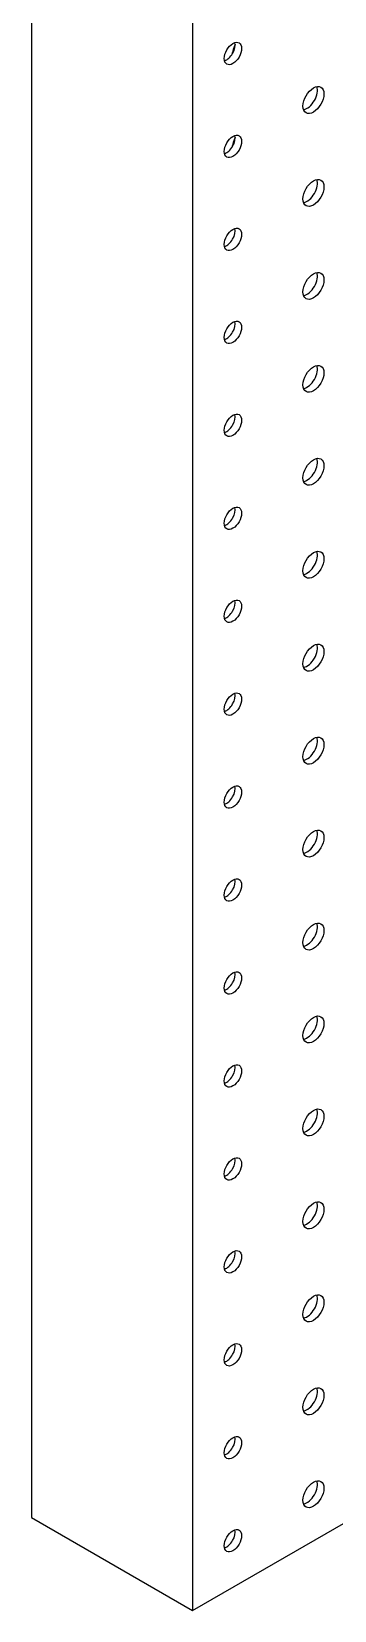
# Model space of a CAD drawing. Header units: millimetres. Extents: x -116965 to 323937, y 291661 to 566926.
# Drawn here: x -11095.8 to -11057.8, y 325880.6 to 326078.7 of the extents above; entities that cross this region are included whole.
import ezdxf

# ---------------------------------------------------------------- set-up
doc = ezdxf.new("R2010")
doc.units = ezdxf.units.MM
doc.layers.add('ALPHA', color=255, linetype='Continuous')

msp = doc.modelspace()

# ---------------------------------------------------------------- linework, layer by layer
at = {"layer": 'ALPHA'}
for p, q in [((-11095.787714, 326358.821732), (-11095.787714, 325892.252257)), ((-11075.584663, 326347.157495), (-11075.584663, 325880.58802)), ((-11095.787714, 325892.252257), (-11075.584663, 325880.58802)), ((-11075.584663, 325880.58802), (-11056.391764, 325891.669045))]:
    msp.add_line(p, q, dxfattribs=at)
for centre, major_axis, start_param, end_param in [((-11070.5339, 326075.963988), (0.771429, 1.336153), 2.3561944902, 8.6393797974), ((-11071.342022, 326076.430557), (0.771429, 1.336153), 3.692878252, 5.7318997087), ((-11068.311564, 326076.547199), (1.714286, 2.96923), 1.7131841513, 2.1259505095), ((-11060.432374, 326070.131869), (0.928571, 1.608333), 2.3561944902, 8.6393797974), ((-11061.240497, 326070.598439), (0.928571, 1.608333), 3.5917893435, 5.8329886172), ((-11070.5339, 326064.299751), (0.771429, 1.336153), 2.3561944902, 8.6393797974), ((-11071.342022, 326064.76632), (0.771429, 1.336153), 3.692878252, 5.7318997087), ((-11068.311564, 326064.882963), (1.714286, 2.96923), 1.7131841513, 2.1259505095), ((-11060.432374, 326058.467632), (0.928571, 1.608333), 2.3561944902, 8.6393797974), ((-11061.240497, 326058.934202), (0.928571, 1.608333), 3.5917893435, 5.8329886172), ((-11070.5339, 326052.635514), (0.771429, 1.336153), 2.3561944902, 8.6393797974), ((-11071.342022, 326053.102083), (0.771429, 1.336153), 3.692878252, 5.7318997087), ((-11060.432374, 326046.803395), (0.928571, 1.608333), 2.3561944902, 8.6393797974), ((-11061.240497, 326047.269965), (0.928571, 1.608333), 3.5917893435, 5.8329886172), ((-11070.5339, 326040.971277), (0.771429, 1.336153), 2.3561944902, 8.6393797974), ((-11071.342022, 326041.437846), (0.771429, 1.336153), 3.692878252, 5.7318997087), ((-11060.432374, 326035.139159), (0.928571, 1.608333), 2.3561944902, 8.6393797974), ((-11061.240497, 326035.605728), (0.928571, 1.608333), 3.5917893435, 5.8329886172), ((-11070.5339, 326029.30704), (0.771429, 1.336153), 2.3561944902, 8.6393797974), ((-11071.342022, 326029.77361), (0.771429, 1.336153), 3.692878252, 5.7318997087), ((-11060.432374, 326023.474922), (0.928571, 1.608333), 2.3561944902, 8.6393797974), ((-11061.240497, 326023.941491), (0.928571, 1.608333), 3.5917893435, 5.8329886172), ((-11070.5339, 326017.642803), (0.771429, 1.336153), 2.3561944902, 8.6393797974), ((-11071.342022, 326018.109373), (0.771429, 1.336153), 3.692878252, 5.7318997087), ((-11060.432374, 326011.810685), (0.928571, 1.608333), 2.3561944902, 8.6393797974), ((-11061.240497, 326012.277254), (0.928571, 1.608333), 3.5917893435, 5.8329886172), ((-11070.5339, 326005.978566), (0.771429, 1.336153), 2.3561944902, 8.6393797974), ((-11071.342022, 326006.445136), (0.771429, 1.336153), 3.692878252, 5.7318997087), ((-11060.432374, 326000.146448), (0.928571, 1.608333), 2.3561944902, 8.6393797974), ((-11061.240497, 326000.613017), (0.928571, 1.608333), 3.5917893435, 5.8329886172), ((-11070.5339, 325994.31433), (0.771429, 1.336153), 2.3561944902, 8.6393797974), ((-11071.342022, 325994.780899), (0.771429, 1.336153), 3.692878252, 5.7318997087), ((-11060.432374, 325988.482211), (0.928571, 1.608333), 2.3561944902, 8.6393797974), ((-11061.240497, 325988.948781), (0.928571, 1.608333), 3.5917893435, 5.8329886172), ((-11070.5339, 325982.650093), (0.771429, 1.336153), 2.3561944902, 8.6393797974), ((-11071.342022, 325983.116662), (0.771429, 1.336153), 3.692878252, 5.7318997087), ((-11060.432374, 325976.817974), (0.928571, 1.608333), 2.3561944902, 8.6393797974), ((-11061.240497, 325977.284544), (0.928571, 1.608333), 3.5917893435, 5.8329886172), ((-11070.5339, 325970.985856), (0.771429, 1.336153), 2.3561944902, 8.6393797974), ((-11071.342022, 325971.452425), (0.771429, 1.336153), 3.692878252, 5.7318997087), ((-11060.432374, 325965.153737), (0.928571, 1.608333), 2.3561944902, 8.6393797974), ((-11061.240497, 325965.620307), (0.928571, 1.608333), 3.5917893435, 5.8329886172), ((-11070.5339, 325959.321619), (0.771429, 1.336153), 2.3561944902, 8.6393797974), ((-11071.342022, 325959.788188), (0.771429, 1.336153), 3.692878252, 5.7318997087), ((-11060.432374, 325953.4895), (0.928571, 1.608333), 2.3561944902, 8.6393797974), ((-11061.240497, 325953.95607), (0.928571, 1.608333), 3.5917893435, 5.8329886172), ((-11070.5339, 325947.657382), (0.771429, 1.336153), 2.3561944902, 8.6393797974), ((-11071.342022, 325948.123952), (0.771429, 1.336153), 3.692878252, 5.7318997087), ((-11060.432374, 325941.825264), (0.928571, 1.608333), 2.3561944902, 8.6393797974), ((-11061.240497, 325942.291833), (0.928571, 1.608333), 3.5917893435, 5.8329886172), ((-11070.5339, 325935.993145), (0.771429, 1.336153), 2.3561944902, 8.6393797974), ((-11071.342022, 325936.459715), (0.771429, 1.336153), 3.692878252, 5.7318997087), ((-11060.432374, 325930.161027), (0.928571, 1.608333), 2.3561944902, 8.6393797974), ((-11061.240497, 325930.627596), (0.928571, 1.608333), 3.5917893435, 5.8329886172), ((-11070.5339, 325924.328908), (0.771429, 1.336153), 2.3561944902, 8.6393797974), ((-11071.342022, 325924.795478), (0.771429, 1.336153), 3.692878252, 5.7318997087), ((-11060.432374, 325918.49679), (0.928571, 1.608333), 2.3561944902, 8.6393797974), ((-11061.240497, 325918.963359), (0.928571, 1.608333), 3.5917893435, 5.8329886172), ((-11070.5339, 325912.664671), (0.771429, 1.336153), 2.3561944902, 8.6393797974), ((-11071.342022, 325913.131241), (0.771429, 1.336153), 3.692878252, 5.7318997087), ((-11060.432374, 325906.832553), (0.928571, 1.608333), 2.3561944902, 8.6393797974), ((-11061.240497, 325907.299122), (0.928571, 1.608333), 3.5917893435, 5.8329886172), ((-11070.5339, 325901.000435), (0.771429, 1.336153), 2.3561944902, 8.6393797974), ((-11071.342022, 325901.467004), (0.771429, 1.336153), 3.692878252, 5.7318997087), ((-11060.432374, 325895.168316), (0.928571, 1.608333), 2.3561944902, 8.6393797974), ((-11061.240497, 325895.634886), (0.928571, 1.608333), 3.5917893435, 5.8329886172), ((-11070.5339, 325889.336198), (0.771429, 1.336153), 2.3561944902, 8.6393797974), ((-11071.342022, 325889.802767), (0.771429, 1.336153), 3.692878252, 5.7318997087)]:
    msp.add_ellipse(centre, major_axis=major_axis, ratio=0.5773502692, start_param=start_param, end_param=end_param, dxfattribs=at)

doc.saveas('drawing.dxf')
